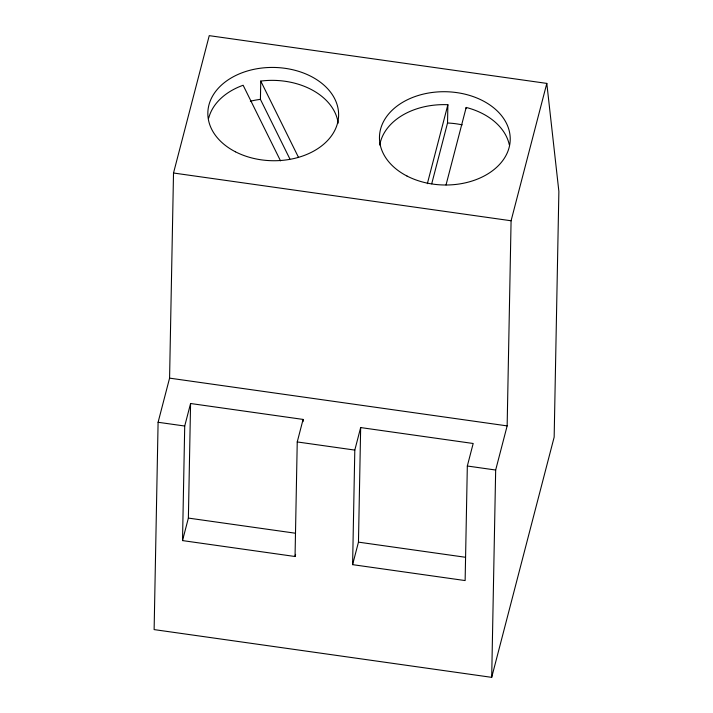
<?xml version="1.0" encoding="UTF-8"?>
<svg xmlns="http://www.w3.org/2000/svg" width="713" height="713" viewBox="0 0 713 713"><rect width="100%" height="100%" fill="white"/><g stroke="black" fill="none" stroke-linecap="round" stroke-linejoin="round"><path stroke-width="1.07" d="M158.099 422.274L154.124 629.597L491.694 677.35L554.161 437.122L558.876 191.423L546.809 83.403L209.239 35.65L173.517 173.009L169.578 378.14L158.099 422.274L184.72 426.026L182.519 540.588L295.048 556.505L295.601 554.366M182.519 540.588L188.375 518.084L190.576 403.505L303.096 419.422L303.052 421.65M289.861 158.91L260.414 99.357L260.762 81.077A65.4 46.648 1.1 0 1 338.158 123.162M295.048 556.505L297.241 441.944L303.096 419.422M352.605 564.651L354.807 450.09L360.662 427.568L473.182 443.486L467.327 466.008L465.134 580.569L352.605 564.651L358.461 542.138L360.662 427.568M431.713 183.82L447.532 123.001L447.88 104.722A65.4 46.648 1.1 0 0 379.771 145.006M466.168 108.581L466.195 107.44A65.4 46.648 1.1 0 1 509.305 144.801M491.694 677.35L495.669 470.027L507.148 425.893L511.087 220.763L546.809 83.403M184.72 426.026L190.576 403.505M427.345 183.678L447.88 104.722M446.026 184.97L466.195 107.44M173.517 173.009L511.087 220.763M169.578 378.14L507.148 425.893M297.241 441.944L354.807 450.09M188.375 518.084L295.44 533.226M358.461 542.138L465.527 557.281M467.327 466.008L495.669 470.027M260.762 81.077L298.56 157.502M280.521 160.862L243.133 85.257A65.4 46.648 1.1 0 0 208.766 117.912M250.361 101.237A65.4 46.648 1.1 0 1 260.414 99.357M447.532 123.001A65.4 46.648 1.1 0 1 462.22 124.864M407.025 176.058A65.4 46.648 1.1 0 0 509.947 143.304A65.4 46.648 1.1 0 0 417.542 95.711A65.4 46.648 1.1 0 0 407.025 176.058M235.415 151.789A65.4 46.648 1.1 0 0 338.336 119.035A65.4 46.648 1.1 0 0 245.932 71.434A65.4 46.648 1.1 0 0 235.415 151.789"/></g></svg>
